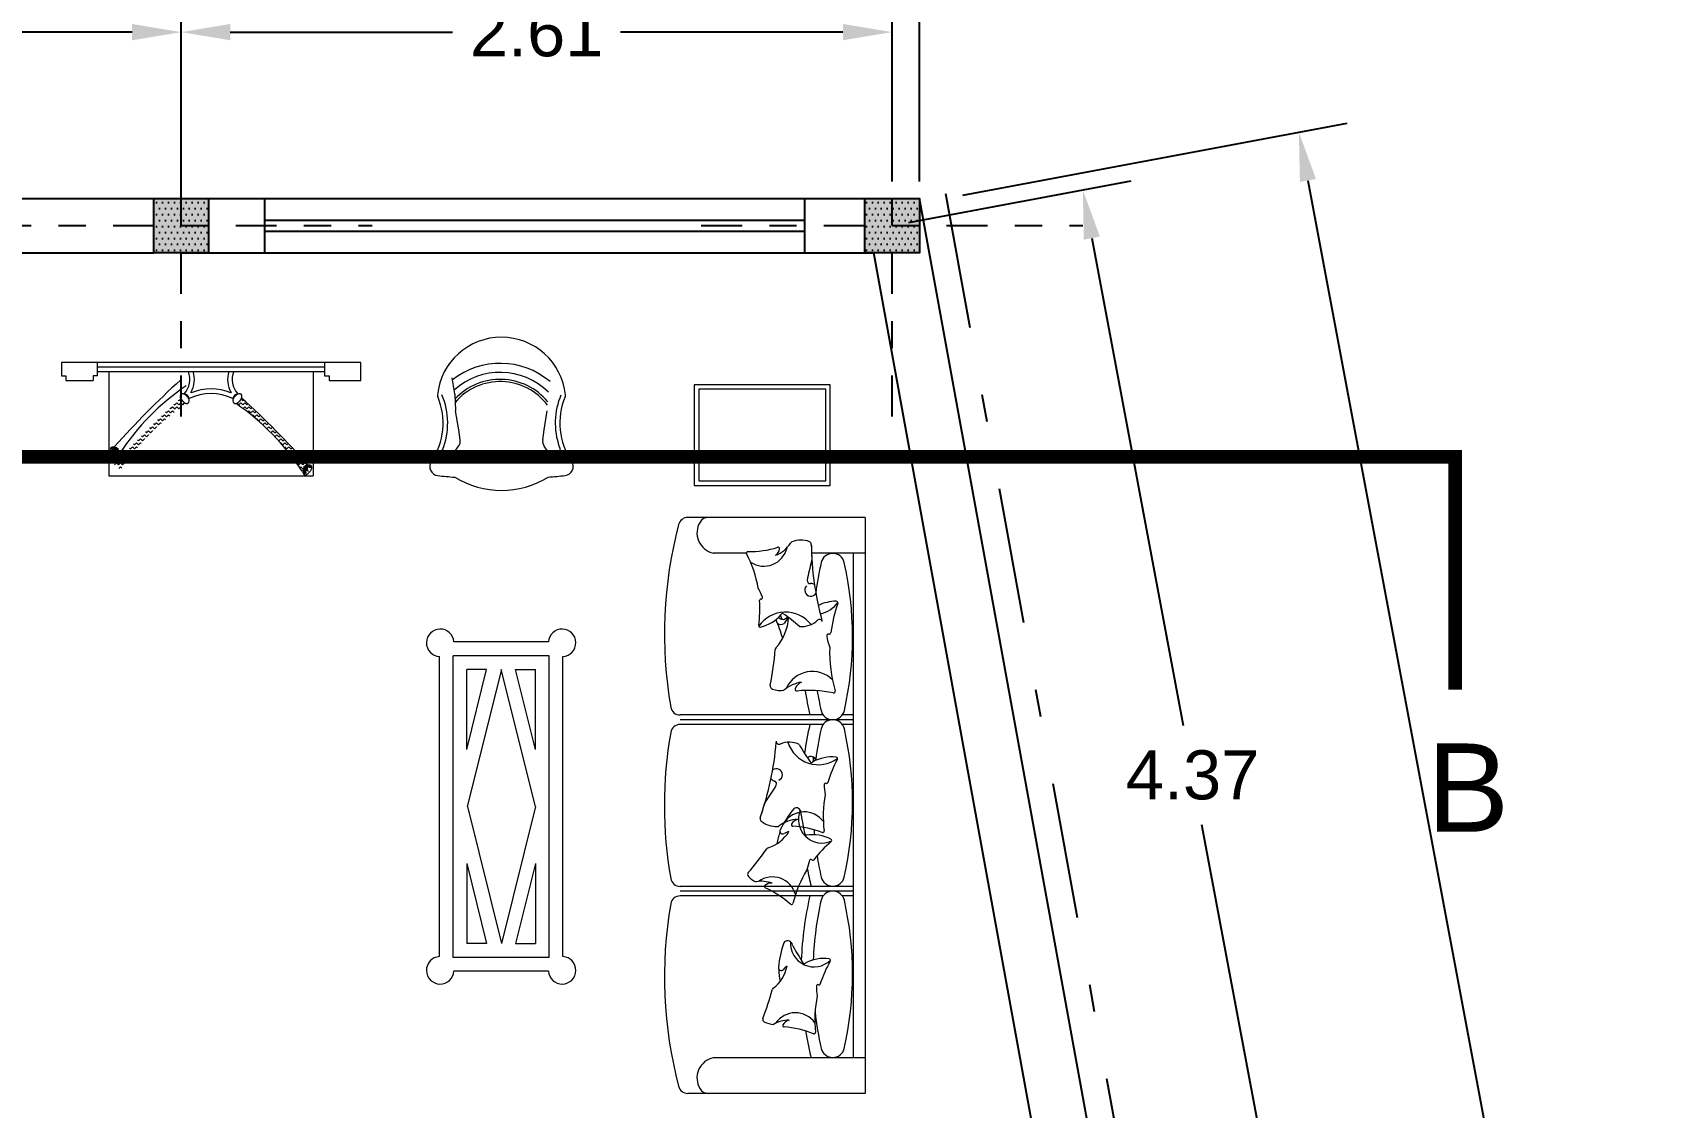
# Model space of a CAD drawing. Header units: metres. Extents: x 118 to 385, y 94 to 136.
# Drawn here: x 166.03 to 172.03, y 121.64 to 125.58 of the extents above; entities that cross this region are included whole.
import ezdxf
from ezdxf.enums import TextEntityAlignment as Align

# ---------------------------------------------------------------- set-up
doc = ezdxf.new("R2010")
doc.units = ezdxf.units.M
doc.header["$MEASUREMENT"] = 0
for name, pattern in [('ACAD_ISO02W100', [15, 12, -3]), ('ACAD_ISO10W100', [18, 12, -3, 0, -3]), ('DASHDOT', [1, 0.5, -0.25, 0, -0.25])]:
    doc.linetypes.add(name, pattern=pattern)
doc.layers.add('13', color=13, linetype='Continuous', lineweight=9)
doc.layers.add('Mobleman', color=8, linetype='Continuous', lineweight=9)
for name, color, linetype in [('Dimention', 8, 'Continuous'), ('Engheta', 1, 'DASHDOT'), ('Sotoon', 8, 'Continuous'), ('window', 8, 'Continuous')]:
    doc.layers.add(name, color=color, linetype=linetype)
doc.styles.add('77', font='swiss.ttf')
doc.styles.get("Standard").update_dxf_attribs({"font": 'arial.ttf'})
doc.dimstyles.get("Standard").update_dxf_attribs({"dimtxt": 0.18, "dimasz": 0.18, "dimexe": 0.18, "dimexo": 0.0625, "dimgap": 0.09, "dimtad": 0, "dimtih": 1, "dimtoh": 1, "dimdec": 4, "dimzin": 0, "dimdsep": 46, "dimtxsty": 'Standard', "dimcen": 0.09, "dimadec": 0, "dimazin": 0, "dimtfac": 1, "dimtdec": 4, "dimtofl": 0, "dimtmove": 0, "dimatfit": 3, "dimfxl": 1, "dimtolj": 1, "dimtzin": 0, "dimarcsym": 0})

# ---------------------------------------------------------------- blocks, each defined once
blk = doc.blocks.new('*D46')
at = {"layer": 'Defpoints', "color": 0, "transparency": 16777216}
for p in [(169.282, 126.0373), (155.4795, 124.9749), (169.282, 124.9749)]:
    blk.add_point(p, dxfattribs=at)
at = {"layer": 'Dimention', "color": 0, "lineweight": -2, "transparency": 16777216}
for p, q in [((155.4795, 125.0374), (155.4795, 126.2173)), ((169.282, 125.0374), (169.282, 126.2173)), ((155.6595, 126.0373), (161.9958, 126.0373)), ((169.102, 126.0373), (162.7656, 126.0373))]:
    blk.add_line(p, q, dxfattribs=at)
at = {"layer": 'Dimention', "color": 0, "transparency": 16777216}
for points in [[(155.6595, 126.0673), (155.6595, 126.0073), (155.4795, 126.0373)], [(169.102, 126.0673), (169.102, 126.0073), (169.282, 126.0373)]]:
    blk.add_solid(points, dxfattribs=at)
at = {"layer": 'Dimention', "color": 0, "transparency": 16777216, "insert": (162.3807, 126.0373), "char_height": 0.18, "attachment_point": 5}
blk.add_mtext('\\A1;13.80', dxfattribs=at)
blk = doc.blocks.new('*D48')
at = {"layer": 'Defpoints', "color": 0, "transparency": 16777216}
for p in [(166.5755, 125.5849), (166.5755, 125.0577), (161.378, 124.8099)]:
    blk.add_point(p, dxfattribs=at)
at = {"layer": 'Dimention', "color": 0, "lineweight": -2, "transparency": 16777216}
for p, q in [((161.378, 124.8724), (161.378, 125.7649)), ((166.5755, 125.1202), (166.5755, 125.7649)), ((161.558, 125.5849), (162.8375, 125.5849)), ((166.3955, 125.5849), (163.4845, 125.5849))]:
    blk.add_line(p, q, dxfattribs=at)
at = {"layer": 'Dimention', "color": 0, "transparency": 16777216}
for points in [[(161.558, 125.6149), (161.558, 125.5549), (161.378, 125.5849)], [(166.3955, 125.6149), (166.3955, 125.5549), (166.5755, 125.5849)]]:
    blk.add_solid(points, dxfattribs=at)
at = {"layer": 'Dimention', "color": 0, "transparency": 16777216, "insert": (163.161, 125.5849), "char_height": 0.18, "attachment_point": 5}
blk.add_mtext('\\A1;5.20', dxfattribs=at)
blk = doc.blocks.new('*D49')
at = {"layer": 'Defpoints', "color": 0, "transparency": 16777216}
for p in [(169.182, 125.5849), (169.182, 124.9749), (166.5755, 124.8099)]:
    blk.add_point(p, dxfattribs=at)
at = {"layer": 'Dimention', "color": 0, "lineweight": -2, "transparency": 16777216}
for p, q in [((166.5755, 124.8724), (166.5755, 125.7649)), ((169.182, 125.0374), (169.182, 125.7649)), ((166.7555, 125.5849), (167.5708, 125.5849)), ((169.002, 125.5849), (168.1867, 125.5849))]:
    blk.add_line(p, q, dxfattribs=at)
at = {"layer": 'Dimention', "color": 0, "transparency": 16777216}
for points in [[(166.7555, 125.6149), (166.7555, 125.5549), (166.5755, 125.5849)], [(169.002, 125.6149), (169.002, 125.5549), (169.182, 125.5849)]]:
    blk.add_solid(points, dxfattribs=at)
at = {"layer": 'Dimention', "color": 0, "transparency": 16777216, "insert": (167.8787, 125.5849), "char_height": 0.18, "attachment_point": 5}
blk.add_mtext('\\A1;2.61', dxfattribs=at)
blk = doc.blocks.new('AX')
at = {"linetype": 'Continuous'}
h = blk.add_hatch(dxfattribs=at)
h.set_pattern_fill('DOTS', color=256, scale=0.35, style=0)
h.paths.add_polyline_path([(-0.1, 0.1), (-0.1, 0), (0, 0), (0, 0.1)])
h.paths.add_polyline_path([(0, 0.1), (0, 0), (0.1, 0), (0.1, 0.1)])
h.paths.add_polyline_path([(0, 0), (0, -0.1), (0.1, -0.1), (0.1, 0)])
h.paths.add_polyline_path([(-0.1, 0), (-0.1, -0.1), (0, -0.1), (0, 0)])
h = blk.add_hatch(color=256)
h.paths.add_polyline_path([(0.1, 0), (0, 0), (0, -0.1), (0.1, -0.1)])
h.paths.add_polyline_path([(0.1, 0.1), (0, 0.1), (0, 0), (0.1, 0)])
h.paths.add_polyline_path([(0, 0.1), (-0.1, 0.1), (-0.1, 0), (0, 0)])
h.paths.add_polyline_path([(0, 0), (-0.1, 0), (-0.1, -0.1), (0, -0.1)])
at = {"color": 0, "linetype": 'DASHDOT', "ltscale": 0.3}
for p, q in [((0, -0.7), (0, 0.7)), ((-0.7, 0), (0.7, 0))]:
    blk.add_line(p, q, dxfattribs=at)
at = {"color": 0, "linetype": 'Continuous'}
blk.add_lwpolyline([(-0.1, 0.1), (0.1, 0.1), (0.1, -0.1), (-0.1, -0.1), (-0.1, 0.1)], dxfattribs=at)
blk = doc.blocks.new('AAAA')
at = {"linetype": 'Continuous'}
h = blk.add_hatch(color=256, dxfattribs=at)
h.paths.add_polyline_path([(0.5768, 0.4647), (0.5768, 0.5314), (0.5101, 0.5314), (0.5101, 0.4647)])
h.paths.add_polyline_path([(0.6435, 0.4647), (0.6435, 0.5314), (0.5768, 0.5314), (0.5768, 0.4647)])
h.paths.add_polyline_path([(0.5768, 0.4647), (0.5768, 0.3981), (0.6435, 0.3981), (0.6435, 0.4647)])
h.paths.add_polyline_path([(0.5768, 0.4647), (0.5101, 0.4647), (0.5101, 0.3981), (0.5768, 0.3981)])
at = {"linetype": 'ACAD_ISO02W100', "xscale": 0.6666, "yscale": 0.6666, "zscale": 0.6666}
blk.add_blockref('AX', (0.5768, 0.4647), dxfattribs=at)
blk = doc.blocks.new('*D54')
at = {"layer": 'Defpoints', "color": 0, "transparency": 16777216}
for p in [(169.182, 124.8749), (170.6862, 120.7109), (169.9606, 120.575)]:
    blk.add_point(p, dxfattribs=at)
at = {"layer": 'Dimention', "color": 0, "lineweight": -2, "transparency": 16777216}
for p, q in [((169.2434, 124.8864), (170.0583, 125.0391)), ((169.9145, 124.8291), (170.2497, 123.0404)), ((170.6531, 120.8879), (170.3179, 122.6765)), ((170.022, 120.5865), (170.8631, 120.7441))]:
    blk.add_line(p, q, dxfattribs=at)
at = {"layer": 'Dimention', "color": 0, "transparency": 16777216}
for points in [[(169.944, 124.8346), (169.885, 124.8235), (169.8814, 125.006)], [(170.6826, 120.8934), (170.6236, 120.8823), (170.6862, 120.7109)]]:
    blk.add_solid(points, dxfattribs=at)
at = {"layer": 'Dimention', "color": 0, "transparency": 16777216, "insert": (170.2838, 122.8585), "char_height": 0.18, "attachment_point": 5}
blk.add_mtext('\\A1;4.37', dxfattribs=at)
blk = doc.blocks.new('*D56')
at = {"layer": 'Defpoints', "color": 0, "transparency": 16777216}
for p in [(169.3795, 124.9749), (174.7921, 103.2396), (173.3795, 102.9749)]:
    blk.add_point(p, dxfattribs=at)
at = {"layer": 'Dimention', "color": 0, "lineweight": -2, "transparency": 16777216}
for p, q in [((169.4409, 124.9864), (170.8506, 125.2506)), ((170.7068, 125.0405), (172.6988, 114.4105)), ((174.7589, 103.4166), (172.767, 114.0466)), ((173.4409, 102.9864), (174.969, 103.2728))]:
    blk.add_line(p, q, dxfattribs=at)
at = {"layer": 'Dimention', "color": 0, "transparency": 16777216}
for points in [[(170.7363, 125.0461), (170.6773, 125.035), (170.6736, 125.2174)], [(174.7884, 103.4221), (174.7295, 103.411), (174.7921, 103.2396)]]:
    blk.add_solid(points, dxfattribs=at)
at = {"layer": 'Dimention', "color": 0, "transparency": 16777216, "insert": (172.7329, 114.2285), "char_height": 0.18, "attachment_point": 5}
blk.add_mtext('\\A1;22.36', dxfattribs=at)
blk = doc.blocks.new('*X68')
at = {"color": 0}
for p, q in [((-27.011479, -65.937707), (-27.01105, -65.937279)), ((-27.00264, -65.946546), (-27.011479, -65.937707)), ((-27.006839, -65.950745), (-27.00264, -65.946546)), ((-26.993801, -65.92003), (-26.991777, -65.918006)), ((-26.984963, -65.928869), (-26.993801, -65.92003)), ((-26.993801, -65.937707), (-26.984963, -65.928869)), ((-26.984963, -65.946546), (-26.993801, -65.937707)), ((-26.993801, -65.955385), (-26.984963, -65.946546)), ((-26.984963, -65.964224), (-26.993801, -65.955385)), ((-26.986015, -65.965276), (-26.984963, -65.964224)), ((-26.976124, -65.937707), (-26.973087, -65.934671)), ((-26.967285, -65.946546), (-26.976124, -65.937707)), ((-26.976124, -65.955385), (-26.967285, -65.946546)), ((-26.967285, -65.964224), (-26.976124, -65.955385)), ((-26.975763, -65.972702), (-26.967285, -65.964224)), ((-26.958446, -65.955385), (-26.954517, -65.951456)), ((-26.949607, -65.964224), (-26.958446, -65.955385)), ((-26.958446, -65.973063), (-26.949607, -65.964224)), ((-26.949607, -65.981902), (-26.958446, -65.973063)), ((-26.940768, -65.973063), (-26.936067, -65.968361)), ((-26.93193, -65.981902), (-26.940768, -65.973063)), ((-26.955574, -65.987868), (-26.949607, -65.981902)), ((-26.940768, -65.99074), (-26.93193, -65.981902)), ((-26.93193, -65.999579), (-26.940768, -65.99074)), ((-26.935803, -66.003453), (-26.93193, -65.999579)), ((-26.923091, -65.99074), (-26.917737, -65.985387)), ((-26.914252, -65.999579), (-26.923091, -65.99074)), ((-26.923091, -66.008418), (-26.914252, -65.999579)), ((-26.914252, -66.017257), (-26.923091, -66.008418)), ((-26.916447, -66.019452), (-26.914252, -66.017257)), ((-26.905413, -66.008418), (-26.899527, -66.002532)), ((-26.896574, -66.017257), (-26.905413, -66.008418)), ((-26.905413, -66.026096), (-26.896574, -66.017257)), ((-26.896574, -66.034935), (-26.905413, -66.026096)), ((-26.897502, -66.035863), (-26.896574, -66.034935)), ((-26.887735, -66.026096), (-26.881437, -66.019797)), ((-26.878897, -66.034935), (-26.887735, -66.026096)), ((-26.887735, -66.043773), (-26.878897, -66.034935)), ((-26.878897, -66.052612), (-26.887735, -66.043773)), ((-26.870058, -66.043773), (-26.863466, -66.037182)), ((-26.861219, -66.052612), (-26.870058, -66.043773)), ((-26.878968, -66.052683), (-26.878897, -66.052612)), ((-26.869854, -66.061247), (-26.861219, -66.052612)), ((-26.85238, -66.061451), (-26.845616, -66.054687)), ((-26.843541, -66.07029), (-26.85238, -66.061451)), ((-26.851932, -66.07868), (-26.843541, -66.07029)), ((-26.834702, -66.079129), (-26.827885, -66.072312)), ((-26.825864, -66.087968), (-26.834702, -66.079129)), ((-26.834417, -66.096521), (-26.825864, -66.087968)), ((-26.817025, -66.096806), (-26.810274, -66.090056)), ((-26.808186, -66.105645), (-26.817025, -66.096806)), ((-26.817025, -66.114484), (-26.808186, -66.105645)), ((-26.808186, -66.123323), (-26.817025, -66.114484)), ((-26.80891, -66.124047), (-26.808186, -66.123323)), ((-26.799347, -66.114484), (-26.792783, -66.10792)), ((-26.790508, -66.123323), (-26.799347, -66.114484)), ((-26.799347, -66.132162), (-26.790508, -66.123323)), ((-26.790508, -66.141001), (-26.799347, -66.132162)), ((-26.792417, -66.14291), (-26.790508, -66.141001)), ((-26.781669, -66.132162), (-26.775412, -66.125904)), ((-26.772831, -66.141001), (-26.781669, -66.132162)), ((-26.781669, -66.149839), (-26.772831, -66.141001)), ((-26.772831, -66.158678), (-26.781669, -66.149839)), ((-26.776336, -66.162183), (-26.772831, -66.158678)), ((-26.763992, -66.149839), (-26.75816, -66.144008)), ((-26.755153, -66.158678), (-26.763992, -66.149839)), ((-26.763992, -66.167517), (-26.755153, -66.158678)), ((-26.755153, -66.176356), (-26.763992, -66.167517)), ((-26.760668, -66.181871), (-26.755153, -66.176356)), ((-26.746314, -66.167517), (-26.741028, -66.162231)), ((-26.737475, -66.176356), (-26.746314, -66.167517)), ((-26.746314, -66.185195), (-26.737475, -66.176356)), ((-26.737475, -66.194034), (-26.746314, -66.185195)), ((-26.745418, -66.201976), (-26.737475, -66.194034)), ((-26.728636, -66.185195), (-26.724017, -66.180575)), ((-26.719797, -66.194034), (-26.728636, -66.185195)), ((-26.728636, -66.202872), (-26.719797, -66.194034)), ((-26.737475, -66.211711), (-26.740461, -66.208726)), ((-26.73795, -66.212186), (-26.737475, -66.211711)), ((-26.719797, -66.211711), (-26.728636, -66.202872)), ((-26.728636, -66.22055), (-26.719797, -66.211711)), ((-26.720979, -66.228207), (-26.728636, -66.22055)), ((-26.710959, -66.202872), (-26.707125, -66.199039)), ((-26.703159, -66.210672), (-26.710959, -66.202872)), ((-26.746314, -66.485715), (-26.737475, -66.476876)), ((-26.737475, -66.476876), (-26.739075, -66.475277)), ((-26.728636, -66.468037), (-26.719935, -66.459336)), ((-26.719797, -66.476876), (-26.728636, -66.468037)), ((-26.728636, -66.485715), (-26.719797, -66.476876)), ((-26.720457, -66.458539), (-26.724426, -66.45457)), ((-26.710959, -66.485715), (-26.70212, -66.476876)), ((-26.70212, -66.476876), (-26.706374, -66.472622)), ((-26.799347, -66.556426), (-26.790508, -66.547587)), ((-26.790508, -66.547587), (-26.793652, -66.544443)), ((-26.781669, -66.538748), (-26.772831, -66.529909)), ((-26.772831, -66.547587), (-26.781669, -66.538748)), ((-26.781669, -66.556426), (-26.772831, -66.547587)), ((-26.772831, -66.529909), (-26.777539, -66.525201)), ((-26.763992, -66.52107), (-26.755153, -66.512232)), ((-26.755153, -66.529909), (-26.763992, -66.52107)), ((-26.763992, -66.538748), (-26.755153, -66.529909)), ((-26.759463, -66.543277), (-26.763992, -66.538748)), ((-26.755153, -66.512232), (-26.76184, -66.505544)), ((-26.737475, -66.494554), (-26.746314, -66.485715)), ((-26.746314, -66.503393), (-26.737475, -66.494554)), ((-26.737475, -66.512232), (-26.746314, -66.503393)), ((-26.746314, -66.52107), (-26.737475, -66.512232)), ((-26.742322, -66.525063), (-26.746314, -66.52107)), ((-26.719797, -66.494554), (-26.728636, -66.485715)), ((-26.728636, -66.503393), (-26.719797, -66.494554)), ((-26.725301, -66.506728), (-26.728636, -66.503393)), ((-26.7084, -66.488273), (-26.710959, -66.485715)), ((-26.870058, -66.627136), (-26.861219, -66.618298)), ((-26.861219, -66.635975), (-26.870058, -66.627136)), ((-26.861219, -66.618298), (-26.8622, -66.617316)), ((-26.85238, -66.609459), (-26.843541, -66.60062)), ((-26.843541, -66.618298), (-26.85238, -66.609459)), ((-26.85238, -66.627136), (-26.843541, -66.618298)), ((-26.846964, -66.632553), (-26.85238, -66.627136)), ((-26.843541, -66.60062), (-26.844451, -66.59971)), ((-26.834702, -66.591781), (-26.825864, -66.582942)), ((-26.825864, -66.60062), (-26.834702, -66.591781)), ((-26.834702, -66.609459), (-26.825864, -66.60062)), ((-26.829224, -66.614937), (-26.834702, -66.609459)), ((-26.825864, -66.582942), (-26.82711, -66.581696)), ((-26.817025, -66.574103), (-26.808186, -66.565265)), ((-26.808186, -66.582942), (-26.817025, -66.574103)), ((-26.817025, -66.591781), (-26.808186, -66.582942)), ((-26.811604, -66.597202), (-26.817025, -66.591781)), ((-26.808186, -66.565265), (-26.810176, -66.563274)), ((-26.790508, -66.565265), (-26.799347, -66.556426)), ((-26.799347, -66.574103), (-26.790508, -66.565265)), ((-26.794104, -66.579347), (-26.799347, -66.574103)), ((-26.776723, -66.561372), (-26.781669, -66.556426)), ((-26.949607, -66.706686), (-26.957088, -66.699205)), ((-26.940768, -66.697847), (-26.93193, -66.689008)), ((-26.93193, -66.706686), (-26.940768, -66.697847)), ((-26.93193, -66.689008), (-26.937286, -66.683652)), ((-26.923091, -66.680169), (-26.914252, -66.671331)), ((-26.914252, -66.689008), (-26.923091, -66.680169)), ((-26.923091, -66.697847), (-26.914252, -66.689008)), ((-26.919121, -66.701817), (-26.923091, -66.697847)), ((-26.914252, -66.671331), (-26.917898, -66.667684)), ((-26.905413, -66.662492), (-26.896574, -66.653653)), ((-26.896574, -66.671331), (-26.905413, -66.662492)), ((-26.905413, -66.680169), (-26.896574, -66.671331)), ((-26.900902, -66.68468), (-26.905413, -66.680169)), ((-26.896574, -66.653653), (-26.898923, -66.651304)), ((-26.887735, -66.644814), (-26.878897, -66.635975)), ((-26.878897, -66.653653), (-26.887735, -66.644814)), ((-26.887735, -66.662492), (-26.878897, -66.653653)), ((-26.882803, -66.667424), (-26.887735, -66.662492)), ((-26.878897, -66.635975), (-26.880357, -66.634514)), ((-26.870058, -66.644814), (-26.861219, -66.635975)), ((-26.864824, -66.650048), (-26.870058, -66.644814)), ((-27.009747, -66.749149), (-27.00264, -66.742041)), ((-27.00264, -66.742041), (-27.008434, -66.736248)), ((-26.993801, -66.733202), (-26.984963, -66.724364)), ((-26.984963, -66.742041), (-26.993801, -66.733202)), ((-26.993801, -66.75088), (-26.984963, -66.742041)), ((-26.984963, -66.759719), (-26.993801, -66.75088)), ((-26.993702, -66.768459), (-26.984963, -66.759719)), ((-26.984963, -66.724364), (-26.987577, -66.721749)), ((-26.976124, -66.715525), (-26.968245, -66.707646)), ((-26.967285, -66.724364), (-26.976124, -66.715525)), ((-26.976124, -66.733202), (-26.967285, -66.724364)), ((-26.967285, -66.742041), (-26.976124, -66.733202)), ((-26.976124, -66.75088), (-26.967285, -66.742041)), ((-26.974498, -66.752505), (-26.976124, -66.75088)), ((-26.958446, -66.715525), (-26.949607, -66.706686)), ((-26.949607, -66.724364), (-26.958446, -66.715525)), ((-26.958446, -66.733202), (-26.949607, -66.724364)), ((-26.955919, -66.735729), (-26.958446, -66.733202)), ((-26.940768, -66.715525), (-26.93193, -66.706686)), ((-26.93746, -66.718833), (-26.940768, -66.715525))]:
    blk.add_line(p, q, dxfattribs=at)

msp = doc.modelspace()

# ---------------------------------------------------------------- linework, layer by layer
for p, q in [((155.47945, 124.97493), (169.28198, 124.97493)), ((173.28234, 102.97493), (169.28198, 124.97493)), ((165.38803, 124.77489), (166.47549, 124.7749)), ((166.57787, 124.7749), (169.11507, 124.77493)), ((169.49692, 122.67493), (169.11507, 124.77493)), ((170.47891, 117.27449), (169.49692, 122.67493))]:
    msp.add_line(p, q)
at = {"layer": '13', "linetype": 'ACAD_ISO10W100', "ltscale": 0.1, "const_width": 0.05}
msp.add_lwpolyline([(171.24677, 123.17269), (171.24677, 124.02657), (152.64063, 124.02657), (152.63449, 123.02708)], dxfattribs=at)
at = {"layer": 'Engheta'}
msp.add_line((169.37747, 124.99282), (173.38109, 102.97493), dxfattribs=at)
at = {"layer": 'Mobleman'}
for p, q in [((167.23386, 124.37321), (166.13607, 124.37321)), ((166.13607, 124.37321), (166.13607, 124.32331)), ((166.13607, 124.32331), (166.15271, 124.32331)), ((166.15271, 124.32331), (166.15271, 124.30668)), ((166.26914, 124.32331), (166.25251, 124.32331)), ((166.25251, 124.32331), (166.25251, 124.30668)), ((166.26914, 124.32331), (166.26914, 124.37321)), ((166.26914, 124.35658), (167.10079, 124.35658)), ((166.26914, 124.33995), (167.10079, 124.33995)), ((166.31072, 124.33995), (166.31072, 123.95738)), ((167.05921, 124.33995), (167.05921, 123.95738)), ((167.10079, 124.37321), (167.10079, 124.32331)), ((167.10079, 124.32331), (167.11743, 124.32331)), ((167.11743, 124.32331), (167.11743, 124.30668)), ((167.23386, 124.30668), (167.23386, 124.37321)), ((166.15271, 124.30668), (166.25251, 124.30668)), ((167.11743, 124.30668), (167.23386, 124.30668)), ((167.57822, 124.25777), (167.56917, 124.31636)), ((167.57837, 124.25636), (167.58121, 124.19673)), ((167.59322, 124.12592), (167.58138, 124.1951)), ((167.90616, 124.12596), (167.91793, 124.19532)), ((167.59853, 124.08919), (167.59327, 124.12558)), ((167.90092, 124.08939), (167.90616, 124.12596)), ((167.53366, 124.05189), (167.53752, 124.04679)), ((167.54741, 124.04146), (167.56727, 124.0402)), ((167.57913, 124.04588), (167.59279, 124.06525)), ((167.92038, 124.04611), (167.90669, 124.06546)), ((167.95211, 124.04174), (167.93226, 124.04045)), ((166.31072, 123.95738), (167.05921, 123.95738)), ((169.0828, 123.8042), (168.43311, 123.8042)), ((169.0828, 123.8042), (169.0828, 121.69096)), ((168.64807, 123.67321), (168.52647, 123.67321)), ((169.0828, 123.67321), (168.88664, 123.67321)), ((169.03914, 123.67321), (169.03914, 121.82195)), ((167.92191, 123.3473), (167.57523, 123.3473)), ((167.52215, 122.19281), (167.52215, 123.29421)), ((167.57247, 122.19005), (167.57247, 123.29698)), ((167.92467, 123.29698), (167.57247, 123.29698)), ((167.62278, 122.95314), (167.62278, 123.24666)), ((167.62278, 122.95314), (167.69536, 123.24666)), ((167.69536, 123.24666), (167.62278, 123.24666)), ((167.62555, 122.74351), (167.75133, 123.24666)), ((167.87436, 122.74351), (167.74857, 123.24666)), ((167.80178, 123.24666), (167.87436, 123.24666)), ((167.87436, 122.95314), (167.80178, 123.24666)), ((167.87436, 122.95314), (167.87436, 123.24666)), ((167.92467, 122.19005), (167.92467, 123.29698)), ((167.97499, 122.19281), (167.97499, 123.29421)), ((168.92855, 123.07941), (168.40462, 123.07941)), ((169.03914, 123.06195), (168.40462, 123.06195)), ((169.03914, 123.07941), (169.00012, 123.07941)), ((168.92855, 123.04448), (168.40462, 123.04448)), ((169.03914, 123.04448), (169.00012, 123.04448)), ((167.62555, 122.74351), (167.74995, 122.24036)), ((167.87436, 122.74351), (167.74995, 122.24036)), ((167.62278, 122.53389), (167.69536, 122.24036)), ((167.62278, 122.53389), (167.62278, 122.24036)), ((167.87436, 122.53389), (167.80178, 122.24036)), ((167.87436, 122.53389), (167.87436, 122.24036)), ((169.03914, 122.45068), (168.40462, 122.45068)), ((169.03914, 122.43322), (168.40462, 122.43322)), ((168.92855, 122.41575), (168.40462, 122.41575)), ((169.03914, 122.41575), (169.00012, 122.41575)), ((167.69536, 122.24036), (167.62278, 122.24036)), ((167.80178, 122.24036), (167.87436, 122.24036)), ((167.92467, 122.19005), (167.57247, 122.19005)), ((167.92191, 122.13973), (167.57523, 122.13973)), ((169.0828, 121.82195), (168.52647, 121.82195)), ((169.0828, 121.69096), (168.43311, 121.69096))]:
    msp.add_line(p, q, dxfattribs=at)
for points in [[(168.95551, 124.29115), (168.45651, 124.29115), (168.45651, 123.9215), (168.95551, 123.9215)], [(168.93887, 124.27452), (168.47315, 124.27452), (168.47315, 123.93814), (168.93887, 123.93814)]]:
    msp.add_lwpolyline(points, close=True, dxfattribs=at)
for centre, radius, start, end in [((167.74963, 124.2297), 0.23577, 5.793605, 174.005309), ((166.52745, 124.31134), 0.07966, 317.850248, 21.042853), ((166.52745, 124.31134), 0.0963, 329.921063, 17.280178), ((166.83693, 124.31031), 0.09154, 161.10921, 211.358327), ((166.83693, 124.31031), 0.07491, 156.69319, 224.41371), ((167.74509, 124.08542), 0.28421, 49.96823, 127.967098), ((167.74509, 124.08542), 0.25095, 45.220001, 132.305369), ((168.62927, 122.02969), 3.06916, 132.064862, 138.486), ((167.10433, 123.54454), 0.90182, 124.513741, 146.708327), ((166.57812, 124.25146), 0.00583, 86.330413, 164.904162), ((166.58055, 124.2399), 0.01749, 72.812484, 96.727813), ((166.58283, 124.23568), 0.0225, 11.443715, 80.584937), ((166.68497, 124.08224), 0.17705, 63.108547, 116.891453), ((166.58283, 124.23568), 0.03914, 41.64103, 44.429551), ((166.58283, 124.23568), 0.03914, 41.64103, 43.59516), ((166.68497, 124.08224), 0.19368, 67.893585, 112.106415), ((166.7871, 124.23568), 0.03914, 136.40484, 138.35897), ((166.7871, 124.23568), 0.0225, 99.415063, 168.556285), ((166.78939, 124.2399), 0.01749, 83.272187, 107.187516), ((166.79181, 124.25146), 0.00583, 15.095838, 93.669587), ((167.56491, 124.25571), 0.01347, 2.726787, 8.780942), ((167.74509, 124.08542), 0.22558, 39.337362, 137.329161), ((167.74509, 124.08542), 0.21727, 36.839162, 139.534504), ((166.58863, 124.24806), 0.01663, 179.400874, 221.092201), ((166.59715, 124.24797), 0.02515, 168.531823, 179.400874), ((166.5131, 124.18219), 0.08359, 35.71179, 41.092201), ((166.60871, 124.25527), 0.03688, 221.197554, 245.390136), ((166.57865, 124.23377), 0.0239, 57.671305, 72.812484), ((166.58957, 124.24877), 0.00552, 32.865963, 70.252297), ((166.5955, 124.2293), 0.00786, 254.177125, 320.675816), ((166.60818, 124.2608), 0.01663, 212.865963, 238.182323), ((166.597, 124.24279), 0.00456, 20.094674, 58.182323), ((166.5814, 124.23109), 0.0239, 18.577745, 33.718924), ((166.59309, 124.2326), 0.01186, 315.695114, 354.662416), ((166.58748, 124.23313), 0.01749, 354.662416, 18.577745), ((166.78245, 124.23313), 0.01749, 161.422255, 185.337584), ((166.77684, 124.2326), 0.01186, 185.337584, 224.304886), ((166.78853, 124.23109), 0.0239, 146.281076, 161.422255), ((166.77443, 124.2293), 0.00786, 219.324184, 285.822875), ((166.77293, 124.24279), 0.00456, 121.817677, 159.905326), ((166.76176, 124.2608), 0.01663, 301.817677, 327.134037), ((166.78037, 124.24877), 0.00552, 109.747703, 147.134037), ((166.76122, 124.25527), 0.03688, 294.609864, 318.802446), ((166.2656, 123.47865), 0.90182, 33.291673, 55.486259), ((166.79128, 124.23377), 0.0239, 107.187516, 122.328695), ((166.85684, 124.18219), 0.08359, 138.907799, 144.28821), ((166.78131, 124.24806), 0.01663, 318.907799, 0.599126), ((164.74066, 121.9638), 3.06916, 41.514, 47.935138), ((166.77279, 124.24797), 0.02515, 0.599126, 11.468177), ((167.28792, 124.15036), 0.2481, 325.487519, 23.084972), ((167.52855, 124.25292), 0.01347, 174.005309, 203.084972), ((167.28792, 124.15036), 0.26473, 338.165569, 23.084972), ((168.21176, 124.15036), 0.26473, 157.09969, 199.077293), ((168.21176, 124.15036), 0.2481, 157.09969, 214.453524), ((167.9708, 124.25214), 0.01347, 337.09969, 5.793605), ((167.59466, 124.19737), 0.01347, 182.726787, 189.705387), ((167.56561, 124.08443), 0.03327, 324.80558, 8.229838), ((167.57994, 124.12365), 0.01347, 8.229838, 9.705387), ((167.93385, 124.08467), 0.03327, 171.847546, 215.271804), ((166.34078, 124.05294), 0.02515, 168.531823, 179.400874), ((166.33226, 124.05303), 0.01663, 179.400874, 221.092201), ((166.32175, 124.05643), 0.00583, 86.330413, 164.904162), ((166.32721, 124.05027), 0.00911, 65.26258, 165.394392), ((166.25673, 123.98716), 0.08359, 35.71179, 41.092201), ((166.32418, 124.04487), 0.01749, 72.812484, 96.727813), ((166.33129, 124.04823), 0.00911, 65.26258, 165.394392), ((166.35235, 124.06024), 0.03688, 221.197554, 245.390136), ((166.31908, 124.04826), 0.01336, 316.799278, 36.637908), ((166.32228, 124.03875), 0.0239, 57.671305, 72.812484), ((166.33652, 124.0572), 0.00565, 166.261337, 261.099624), ((166.33173, 124.06339), 0.000832, 138.486, 256.963915), ((166.32646, 124.04065), 0.0225, 358.297032, 76.963915), ((166.35647, 124.05105), 0.02282, 172.081738, 210.732236), ((166.34059, 124.05516), 0.00565, 166.261337, 261.099624), ((166.3332, 124.05375), 0.00552, 32.865963, 70.252297), ((166.32415, 124.04366), 0.01604, 313.685721, 34.301533), ((166.33913, 124.03427), 0.00786, 254.177125, 320.675816), ((166.35181, 124.06577), 0.01663, 212.865963, 238.182323), ((166.3274, 124.04171), 0.01669, 315.53898, 32.448274), ((166.33408, 124.03923), 0.01283, 310.56717, 53.392608), ((166.34064, 124.04776), 0.00456, 20.094674, 58.182323), ((166.32504, 124.03606), 0.0239, 18.577745, 33.718924), ((166.33672, 124.03758), 0.01186, 315.695114, 354.662416), ((166.33111, 124.0381), 0.01749, 354.662416, 18.577745), ((166.34979, 124.03996), 0.000832, 178.297032, 330.396056), ((167.54827, 124.05491), 0.01347, 217.068684, 266.358648), ((167.56812, 124.05364), 0.01347, 266.358648, 324.80558), ((167.93138, 124.05389), 0.01347, 215.271804, 273.718736), ((167.95123, 124.05518), 0.01347, 273.718736, 39.937989), ((167.04347, 123.97476), 0.0225, 103.036085, 181.702968), ((167.03882, 123.97221), 0.01749, 161.422255, 185.337584), ((167.03321, 123.97169), 0.01186, 185.337584, 224.304886), ((167.0449, 123.97017), 0.0239, 146.281076, 161.422255), ((167.03585, 123.97334), 0.01283, 126.607392, 229.43283), ((167.0308, 123.96838), 0.00786, 219.324184, 285.822875), ((167.0293, 123.98187), 0.00456, 121.817677, 159.905326), ((167.04254, 123.97582), 0.01669, 147.551726, 224.46102), ((167.01813, 123.99988), 0.01663, 301.817677, 327.134037), ((167.04578, 123.97777), 0.01604, 145.698467, 226.314279), ((167.02935, 123.98927), 0.00565, 278.900376, 13.738663), ((167.03673, 123.98786), 0.00552, 109.747703, 147.134037), ((167.01759, 123.99435), 0.03688, 294.609864, 318.802446), ((167.01346, 123.98516), 0.02282, 329.267764, 7.918262), ((167.03342, 123.99131), 0.00565, 278.900376, 13.738663), ((167.03865, 123.98234), 0.00911, 14.605608, 114.73742), ((167.04765, 123.97286), 0.0239, 107.187516, 122.328695), ((167.05085, 123.98237), 0.01336, 143.362092, 223.200722), ((167.03821, 123.9975), 0.000832, 283.036085, 41.514), ((167.04272, 123.98438), 0.00911, 14.605608, 114.73742), ((167.04576, 123.97898), 0.01749, 83.272187, 107.187516), ((167.1132, 123.92127), 0.08359, 138.907799, 144.28821), ((167.04818, 123.99054), 0.00583, 15.095838, 93.669587), ((167.03767, 123.98714), 0.01663, 318.907799, 0.599126), ((167.02915, 123.98705), 0.02515, 0.599126, 11.468177), ((167.51977, 123.99094), 0.03327, 145.487519, 263.654599), ((167.74869, 126.04952), 2.10454, 263.654599, 265.367117), ((167.74869, 126.04952), 2.10454, 274.692405, 276.404856), ((167.97975, 123.99118), 0.03327, 276.404856, 34.453524), ((167.74963, 124.2297), 0.32621, 238.399881, 301.659641), ((169.92453, 123.37631), 1.57725, 165.239292, 189.779395), ((168.43311, 123.76927), 0.03493, 90, 165.239292), ((168.54287, 123.74774), 0.07631, 148.641125, 257.588765), ((168.50754, 123.76927), 0.03493, 90, 148.641125), ((168.84768, 123.6357), 0.08547, 68.333973, 112.662291), ((168.65329, 123.67373), 0.00524, 89.041015, 207.275229), ((168.25886, 123.47036), 0.43853, 9.72984, 27.275229), ((168.65922, 124.02792), 0.34901, 269.041015, 287.263705), ((168.71178, 123.71243), 0.08712, 236.107805, 347.23724), ((168.71715, 123.76745), 0.10887, 290.215522, 328.392892), ((168.73534, 123.69387), 0.03456, 304.210909, 351.701461), ((168.76435, 123.68963), 0.00524, 351.701461, 107.263705), ((168.81879, 123.7049), 0.01048, 112.662291, 148.392892), ((168.87537, 123.70539), 0.01048, 0.553485, 68.333973), ((169.9756, 123.71602), 1.0898, 180.553485, 183.61399), ((169.9756, 123.71602), 1.0898, 180.553485, 195.41478), ((168.96434, 123.62875), 0.04366, 14.080332, 165.919668), ((169.35007, 123.49751), 0.48513, 162.617675, 170.951043), ((168.87751, 123.64667), 0.01048, 336.204472, 3.61399), ((170.13835, 123.36657), 1.24658, 167.359087, 172.578935), ((167.79033, 123.36657), 1.24658, 347.450391, 12.640913), ((168.51096, 123.43802), 0.20922, 20.691483, 30.583234), ((168.88385, 123.53738), 0.02217, 134.223792, 327.643492), ((168.88133, 123.57216), 0.01048, 170.951043, 277.35743), ((168.88401, 123.55138), 0.01048, 87.298476, 97.35743), ((168.88341, 123.53864), 0.02323, 52.844387, 87.298476), ((168.25886, 123.47036), 0.43853, 351.788623, 3.780426), ((168.70166, 123.49962), 0.00524, 89.310966, 183.780426), ((168.70179, 123.5101), 0.00524, 269.310966, 20.691483), ((168.98171, 123.32947), 0.16754, 91.617553, 114.839841), ((168.89902, 123.55261), 0.10375, 280.86955, 324.307265), ((169.47923, 123.31317), 0.52624, 160.530193, 172.521995), ((168.97716, 123.49066), 0.00629, 340.530193, 91.617553), ((168.79133, 123.33897), 0.11809, 37.604829, 146.105345), ((168.66814, 123.53798), 0.13962, 282.875984, 320.078938), ((167.64987, 122.99955), 1.1875, 17.709023, 21.251883), ((168.62125, 123.44627), 0.18107, 318.603949, 357.068094), ((168.78078, 123.45107), 0.02096, 220.842717, 327.338005), ((169.85367, 123.89765), 1.17219, 202.711169, 203.501761), ((168.78017, 123.44669), 0.00524, 54.167072, 161.168475), ((168.17907, 122.61425), 1.03201, 49.975491, 54.167072), ((168.93578, 123.32232), 0.17615, 139.379953, 148.057742), ((168.8513, 123.48901), 0.08491, 264.238701, 312.833739), ((168.91615, 123.41907), 0.01048, 15.657842, 132.833739), ((167.525, 123.34445), 0.05032, 3.242828, 266.757888), ((167.97214, 123.34445), 0.05032, 273.242112, 176.757172), ((168.69808, 123.40698), 0.00524, 171.788623, 282.875984), ((168.69808, 123.40698), 0.00524, 171.788623, 282.875984), ((168.77466, 123.42932), 0.01805, 223.917392, 310.162703), ((168.94863, 123.37017), 0.00629, 78.052536, 189.433052), ((169.1901, 123.41029), 0.25107, 189.433052, 199.324803), ((168.95124, 123.38247), 0.00629, 258.052536, 352.521995), ((167.45136, 123.43662), 1.30776, 349.051771, 354.847877), ((168.76635, 123.31805), 0.01257, 137.565543, 174.847877), ((169.47923, 123.31317), 0.52624, 178.471409, 196.016799), ((168.88947, 123.13439), 0.10454, 44.849374, 155.978809), ((168.74766, 123.18586), 0.01257, 169.051771, 252.869603), ((168.87027, 123.07088), 0.13065, 98.957092, 130.491282), ((168.8661, 123.16175), 0.04147, 112.952478, 160.44303), ((168.77305, 123.26824), 0.09878, 252.869603, 277.203765), ((168.83295, 123.17353), 0.00629, 160.44303, 276.005274), ((168.87742, 122.75076), 0.41881, 77.782584, 96.005274), ((170.13835, 123.36657), 1.29024, 188.793368, 192.85965), ((170.13835, 123.36657), 1.24658, 189.14354, 192.549609), ((168.96738, 123.16623), 0.00629, 257.782584, 16.016799), ((168.40462, 123.11434), 0.03493, 189.779395, 270), ((168.96434, 123.10594), 0.04399, 193.442141, 346.557859), ((168.96434, 123.01796), 0.04399, 13.442141, 166.557859), ((169.92453, 122.74758), 1.57725, 170.220605, 189.779395), ((168.40462, 123.00955), 0.03493, 90, 170.220605), ((170.13835, 122.75732), 1.29024, 167.14035, 171.90479), ((170.13835, 122.75732), 1.24658, 167.450391, 172.645427), ((167.79033, 122.75732), 1.24658, 347.359087, 12.549609), ((167.67071, 123.06573), 1.0898, 340.553485, 355.41478), ((168.76783, 122.98242), 0.01048, 175.657842, 292.833739), ((168.80485, 122.89451), 0.08491, 64.238701, 112.833739), ((168.91252, 123.01499), 0.11809, 197.604829, 306.105345), ((169.73572, 123.4866), 1.03201, 209.975491, 214.167072), ((168.75772, 122.8602), 0.02217, 294.223792, 127.643492), ((169.94599, 122.46141), 1.17219, 157.279383, 157.29822), ((168.88409, 122.90606), 0.02096, 20.842717, 127.338005), ((168.88616, 122.90996), 0.00524, 214.167072, 321.168475), ((168.96022, 122.78586), 0.13962, 82.875984, 120.078938), ((167.72316, 122.85335), 1.17219, 2.711169, 3.501761), ((169.36794, 122.70942), 0.43853, 151.788623, 163.780426), ((168.97689, 122.9192), 0.00524, 331.788623, 82.875984), ((168.97689, 122.9192), 0.00524, 331.788623, 82.875984), ((168.33325, 123.05712), 0.48513, 322.617675, 330.951043), ((168.7577, 122.85886), 0.02323, 212.844387, 247.298476), ((168.75278, 122.8471), 0.01048, 247.298476, 257.35743), ((168.7482, 122.82665), 0.01048, 330.951043, 77.35743), ((168.93813, 122.82357), 0.00524, 69.310966, 180.691483), ((169.1421, 122.82603), 0.20922, 180.691483, 190.583234), ((168.94183, 122.83337), 0.00524, 249.310966, 343.780426), ((167.67071, 123.06573), 1.0898, 340.553485, 343.61399), ((168.7263, 122.75533), 0.01048, 136.204472, 163.61399), ((169.36794, 122.70942), 0.43853, 169.72984, 187.275229), ((168.70822, 122.69942), 0.01048, 160.553485, 228.333973), ((169.12747, 122.48431), 0.39571, 140.660679, 153.874385), ((168.85954, 122.63686), 0.08712, 36.107805, 147.23724), ((168.82953, 122.72851), 0.01048, 86.199132, 140.660679), ((168.82888, 122.71868), 0.02033, 344.947557, 86.199132), ((168.9247, 122.69601), 0.08646, 156.482457, 294.307265), ((169.8682, 122.87241), 1.03201, 188.863181, 192.889713), ((168.75808, 122.75543), 0.08547, 228.333973, 272.662291), ((168.68704, 122.7216), 0.13593, 287.565543, 329.078968), ((168.96657, 122.57563), 0.20922, 159.069228, 171.461934), ((168.76156, 122.68053), 0.01048, 272.662291, 308.392892), ((168.83568, 122.58698), 0.10887, 90.215522, 128.392892), ((168.78123, 122.65325), 0.01048, 149.547494, 298.534148), ((168.84206, 122.54136), 0.11688, 109.186868, 118.534148), ((168.81794, 122.67625), 0.00524, 151.701461, 267.263705), ((168.84376, 122.66235), 0.03456, 104.210909, 151.701461), ((168.80103, 122.32241), 0.34901, 69.041015, 87.263705), ((168.8673, 122.64336), 0.00524, 192.889713, 279.575763), ((168.8914, 122.50052), 0.13962, 61.617553, 99.575763), ((170.13835, 122.75732), 1.24658, 184.554804, 185.399731), ((168.92774, 122.65322), 0.00524, 249.041015, 7.275229), ((167.83161, 123.2155), 1.0898, 319.051771, 324.847877), ((168.73122, 122.58201), 0.01048, 107.565543, 144.847877), ((169.24366, 122.28145), 0.43853, 130.530193, 142.521995), ((168.95528, 122.61875), 0.00524, 310.530193, 61.617553), ((169.07547, 122.47201), 0.20922, 159.433052, 169.324803), ((168.88449, 122.54368), 0.00524, 48.052536, 159.433052), ((168.89149, 122.55147), 0.00524, 228.052536, 322.521995), ((170.13835, 122.75732), 1.24658, 188.988496, 192.640913), ((168.40462, 122.48561), 0.03493, 189.779395, 270), ((168.66265, 122.4944), 0.01048, 139.051771, 222.869603), ((168.7153, 122.54327), 0.08231, 222.869603, 247.203765), ((168.70323, 122.36034), 0.10887, 68.957092, 100.491282), ((168.74355, 122.39817), 0.08712, 14.849374, 125.978809), ((168.73808, 122.42765), 0.03456, 82.952478, 130.44303), ((169.24366, 122.28145), 0.43853, 148.471409, 166.016799), ((170.13835, 122.75732), 1.29024, 190.784681, 193.748645), ((168.96434, 122.49514), 0.04366, 194.080332, 345.919668), ((168.40462, 122.38082), 0.03493, 90, 170.220605), ((168.71906, 122.44996), 0.00524, 130.44303, 246.005274), ((168.57501, 122.12633), 0.34901, 47.782584, 66.005274), ((170.13835, 122.12859), 1.29024, 167.14035, 177.742996), ((170.13835, 122.12859), 1.24658, 167.450391, 177.598635), ((168.96434, 122.38923), 0.04399, 13.442141, 166.557859), ((167.79033, 122.12859), 1.24658, 347.359087, 12.549609), ((169.92453, 122.11885), 1.57725, 170.220605, 194.760708), ((168.81304, 122.38868), 0.00524, 227.782584, 346.016799), ((169.15858, 122.11208), 0.39571, 160.660679, 173.874385), ((168.79509, 122.23965), 0.01048, 106.199132, 160.660679), ((168.79784, 122.23019), 0.02033, 4.947557, 106.199132), ((168.89563, 122.24166), 0.08646, 176.482457, 314.307265), ((169.7219, 122.73012), 1.03201, 208.863181, 212.889713), ((167.525, 122.14258), 0.05032, 93.242112, 356.757172), ((167.97214, 122.14258), 0.05032, 183.242828, 86.757888), ((168.66355, 122.18442), 0.13593, 307.565543, 349.078968), ((168.87087, 122.06807), 0.11688, 129.186868, 138.534148), ((168.8597, 122.17255), 0.00524, 212.889713, 299.575763), ((168.9312, 122.04657), 0.13962, 81.617553, 119.575763), ((169.33715, 121.96119), 0.43853, 150.530193, 162.521995), ((168.95079, 122.17951), 0.00524, 330.530193, 81.617553), ((168.77544, 122.1524), 0.01048, 169.547494, 318.534148), ((168.97615, 122.14286), 0.20922, 179.069228, 191.461934), ((167.69079, 122.35595), 1.0898, 339.051771, 344.847877), ((168.75281, 122.06836), 0.01048, 127.565543, 164.847877), ((169.33715, 121.96119), 0.43853, 168.471409, 186.016799), ((169.11392, 122.08274), 0.20922, 179.433052, 189.324803), ((168.90994, 122.08476), 0.00524, 68.052536, 179.433052), ((168.91386, 122.09448), 0.00524, 248.052536, 342.521995), ((168.82727, 121.89982), 0.08712, 34.849374, 145.978809), ((170.13835, 122.12859), 1.24658, 186.398972, 192.640913), ((168.71834, 121.96258), 0.01048, 159.051771, 242.869603), ((168.7511, 122.02651), 0.08231, 242.869603, 267.203765), ((168.80232, 121.85048), 0.10887, 88.957092, 120.491282), ((168.78655, 121.94012), 0.00524, 150.44303, 266.005274), ((168.81205, 121.92565), 0.03456, 102.952478, 150.44303), ((168.76187, 121.58673), 0.34901, 67.782584, 86.005274), ((170.13835, 122.12859), 1.29024, 189.29779, 193.748645), ((168.89582, 121.91468), 0.00524, 247.782584, 6.016799), ((168.54287, 121.74743), 0.07631, 102.411235, 211.358875), ((168.96434, 121.86641), 0.04366, 194.080332, 345.919668), ((168.43311, 121.72589), 0.03493, 194.760708, 270), ((168.50754, 121.72589), 0.03493, 211.358875, 270)]:
    msp.add_arc(centre, radius, start, end, dxfattribs=at)
at = {"layer": 'window'}
for p, q in [((166.88227, 124.77187), (166.88227, 124.97298)), ((168.86227, 124.77187), (168.86227, 124.97298)), ((168.86227, 124.89332), (166.88227, 124.89332)), ((168.86227, 124.85332), (166.88227, 124.85332))]:
    msp.add_line(p, q, dxfattribs=at)

# ---------------------------------------------------------------- block references
at = {"layer": 'Mobleman', "xscale": -0.8316549999999999, "yscale": 0.8316549999999999, "zscale": 0.8316549999999999, "rotation": 270}
msp.add_blockref('*X68', (221.85943, 146.44641), dxfattribs=at)
at = {"layer": 'Sotoon', "linetype": 'Continuous', "xscale": 1.5, "yscale": 1.5, "zscale": 1.5}
for p in [(165.71028, 124.17786), (168.31679, 124.17784)]:
    msp.add_blockref('AAAA', p, dxfattribs=at)

# ---------------------------------------------------------------- texts
at = {"layer": '13', "style": '77'}
msp.add_text('B', height=0.32389, dxfattribs=at).set_placement((171.29361, 122.81285), align=Align.MIDDLE_CENTER)

# ---------------------------------------------------------------- dimensions: what is measured, and where the dimension line sits
at = {"layer": 'Dimention'}
for base, p1, p2, picture, middle in [((169.28199, 126.03734), (155.47945, 124.97493), (169.28199, 124.97491), '*D46', (162.38072, 126.03734)), ((166.57548, 125.58487), (161.37801, 124.80991), (166.57548, 125.05775), '*D48', (163.16098, 125.58487))]:
    dim = msp.add_linear_dim(base=base, p1=p1, p2=p2, dimstyle='Standard', override={"dimdec": 2}, dxfattribs=at)
    dim.commit()
    dim.dimension.update_dxf_attribs({"geometry": picture, "text_midpoint": middle, "dimtype": 160})
dim = msp.add_linear_dim(base=(169.182, 125.58487), p1=(166.57548, 124.80991), p2=(169.182, 124.97491), dimstyle='Standard', override={"dimdec": 2}, dxfattribs=at)
dim.commit()
dim.dimension.update_dxf_attribs({"geometry": '*D49', "text_midpoint": (167.87874, 125.58487)})
for base, p1, p2, picture, middle in [((174.7921, 103.23964), (169.37946, 124.97493), (173.37946, 102.97493), '*D56', (172.73287, 114.22855)), ((170.68622, 120.71094), (169.182, 124.87492), (169.96058, 120.57496), '*D54', (170.28379, 122.85846))]:
    dim = msp.add_linear_dim(base=base, p1=p1, p2=p2, angle=280.613638, dimstyle='Standard', override={"dimdec": 2}, dxfattribs=at)
    dim.commit()
    dim.dimension.update_dxf_attribs({"geometry": picture, "text_midpoint": middle})

doc.saveas('drawing.dxf')
